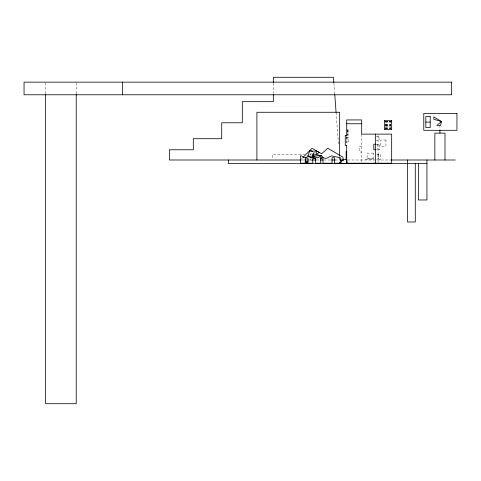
<?xml version="1.0" encoding="UTF-8"?>
<svg xmlns="http://www.w3.org/2000/svg" width="481" height="481" viewBox="0 0 481 481"><rect width="100%" height="100%" fill="white"/><g stroke="black" fill="none" stroke-linecap="round" stroke-linejoin="round"><path stroke-width="0.36" stroke-dasharray="2.4 1.8" d="M301.322 159.085L302.23 158.171M385.227 121.549L390.951 121.549M385.227 121.597L391.666 121.597M385.227 121.699L391.666 121.699M385.227 121.885L391.666 121.885M385.227 122.493L391.666 122.493M385.227 124.573L390.951 124.573M385.227 124.687L390.951 124.687M385.227 124.964L390.951 124.964M385.227 125.331L390.951 125.331M385.227 125.595L390.951 125.595M385.227 125.962L390.951 125.962M385.227 126.942L390.951 126.942M385.227 127.399L391.666 127.399M385.227 128.331L390.951 128.331M385.227 128.469L391.666 128.469M385.227 128.517L390.951 128.517M376.082 136.237L379.046 136.237L379.046 140.458L376.082 140.458M346.494 137.223L348.352 137.223L348.352 142.232L346.494 142.232M376.046 144.192L379.719 144.192L379.719 149.753L376.046 149.753M361.706 146.212L359.674 146.212L359.674 152.038L361.706 152.038M315.512 152.369L312.596 152.369L309.77 154.738L311.225 154.738M376.641 154.203L380.712 154.203L380.712 159.229L376.641 159.229M305.17 154.449L272.48 154.449L272.48 159.307M301.629 159.999L304.425 159.999M308.886 159.999L311.646 159.999M316.54 159.999L320.13 159.999M323.887 159.999L330.706 159.999M335.149 159.999L339.652 159.999L339.652 156.271M347.631 159.999L391.107 159.999M311.772 160.185L310.371 159.999L310.371 158.61M311.447 155.447L310.371 154.449L310.371 155.838M333.892 83.117L334.71 94.048M336.075 112.271L338.48 144.336M339.376 156.271L339.652 159.999M439.929 125.12L439.929 129.569M378.589 154.203L378.589 159.229M378.084 135.612L378.084 162.464M378.03 154.203L378.03 159.229M377.453 144.192L377.453 149.753M361.706 134.121L361.706 162.464M348.214 129.708L348.214 135.311M347.835 129.684L347.835 135.311M347.691 129.467L347.691 135.311L347.637 129.539M347.27 137.187L347.27 142.238M346.705 136.351L346.705 144.781M346.38 137.247L346.38 142.19M273.328 83.201L273.328 93.548M76.232 82.894L76.232 94.162M45.653 82.894L45.653 94.162M385.972 140.025L380.693 140.025L380.693 146.194L385.972 146.194L385.972 140.025M373.406 153.12L367.117 153.12L367.117 158.297L373.406 158.297L373.406 153.12M373.49 158.886L365.662 158.886L365.662 159.812L373.49 159.812L373.49 158.886"/><path stroke-width="0.72" d="M340.085 163.209L334.602 163.209L334.602 157.732L332.076 157.732L332.076 163.209L322.979 163.209L322.979 157.768L320.743 157.768L320.743 163.209L315.518 163.209L315.518 157.96L312.8 157.96L312.8 163.209L308.08 163.209L308.08 158.105L305.261 158.105L305.261 163.209L300.421 163.209L300.421 155.868L301.749 155.868A3.553 3.553 0 0 0 307.984 155.868L310.973 157.924L311.922 157.257L313.161 153.752L321.735 155.868A4.588 4.588 0 0 0 328.812 157.179L331.613 155.868L340.764 157.93L340.764 162.566M303.138 157.257L312.055 148.256L321.567 153.77L327.801 148.256L343.055 157.257L343.055 159.999M384.511 120.713L391.666 120.713M425.823 122.09L430.188 122.09M346.705 123.755L361.706 123.755M384.511 129.353L391.666 129.353M346.705 135.311L345.256 135.311L345.256 145.509L346.705 145.509M375.342 144.192L373.803 144.192L373.803 149.753L375.342 149.753M309.77 151.106L316.324 151.106L319.156 152.369L316.324 154.738L316.324 151.106M346.705 151.317L346.146 151.317L346.146 159.458M315.969 158.327L313.81 158.327L313.161 156.211L313.161 153.752L313.81 155.868L321.735 155.868L317.346 157.924A4.78 4.78 0 0 0 310.973 157.924M320.292 158.327L321.735 158.327L320.304 157.972M301.154 159.999L169.366 159.999L169.366 149.783L193.302 149.783L193.302 138.714L221.729 138.714L221.729 122.769L242.316 122.769L242.316 101.683L273.328 101.683L273.328 94.288M304.9 159.999L308.339 159.999M312.067 159.999L316.149 159.999M320.268 159.999L323.25 159.999M331.451 159.999L335.179 159.999M340.133 159.999L343.133 159.999M391.107 159.999L455.309 159.999M426.948 163.54L228.445 163.54L228.445 159.999M312.53 151.359L309.902 150.433L307.984 155.868L311.928 157.257M303.06 157.215L303.625 157.491M333.844 82.498L333.453 77.285L273.328 77.285L273.328 82.461M334.74 94.408L336.075 112.271M445.003 159.999L445.003 133.129L434.86 133.129L434.86 159.999M439.929 130.309L439.929 133.129M426.948 159.999L426.948 199.97L418.356 199.97L418.356 163.54M415.277 163.54L415.277 221.988L407.599 221.988L407.599 159.999M391.666 120.557L391.666 129.509M384.511 120.557L384.511 129.509M375.342 134.121L375.342 163.209M346.705 135.606L346.705 119.937L361.706 119.937L361.706 134.121L391.666 134.121L391.666 163.209L346.705 163.209L346.705 145.304M339.652 155.525L339.652 112.271L256.896 112.271L256.896 159.999M313.81 155.868L313.81 158.327M307.257 161.893L307.257 163.209M306.674 161.893L306.674 163.209M306.084 161.893L306.084 163.209M122.559 82.143L122.559 94.781M76.232 94.162L76.232 403.715L45.653 403.715L45.653 94.162M441.426 121.489L440.566 125.421L436.934 125.421L441.426 121.489L433.808 116.871L433.808 119.282L441.426 121.489M451.629 82.143L24.05 82.143L24.05 94.781L451.629 94.781L451.629 82.143M456.95 113.408L423.779 113.408L423.779 130.309L456.95 130.309L456.95 113.408M430.188 116.612L425.823 116.612L425.823 127.567L430.188 127.567L430.188 116.612M346.705 159.458L343.115 159.458L343.115 160.798L341.269 160.798L341.269 162.295L339.514 162.295L339.514 163.612L347.198 163.612L346.705 159.458M307.551 161.893L305.79 161.893L305.79 163.209L307.551 163.209L307.551 161.893"/></g></svg>
